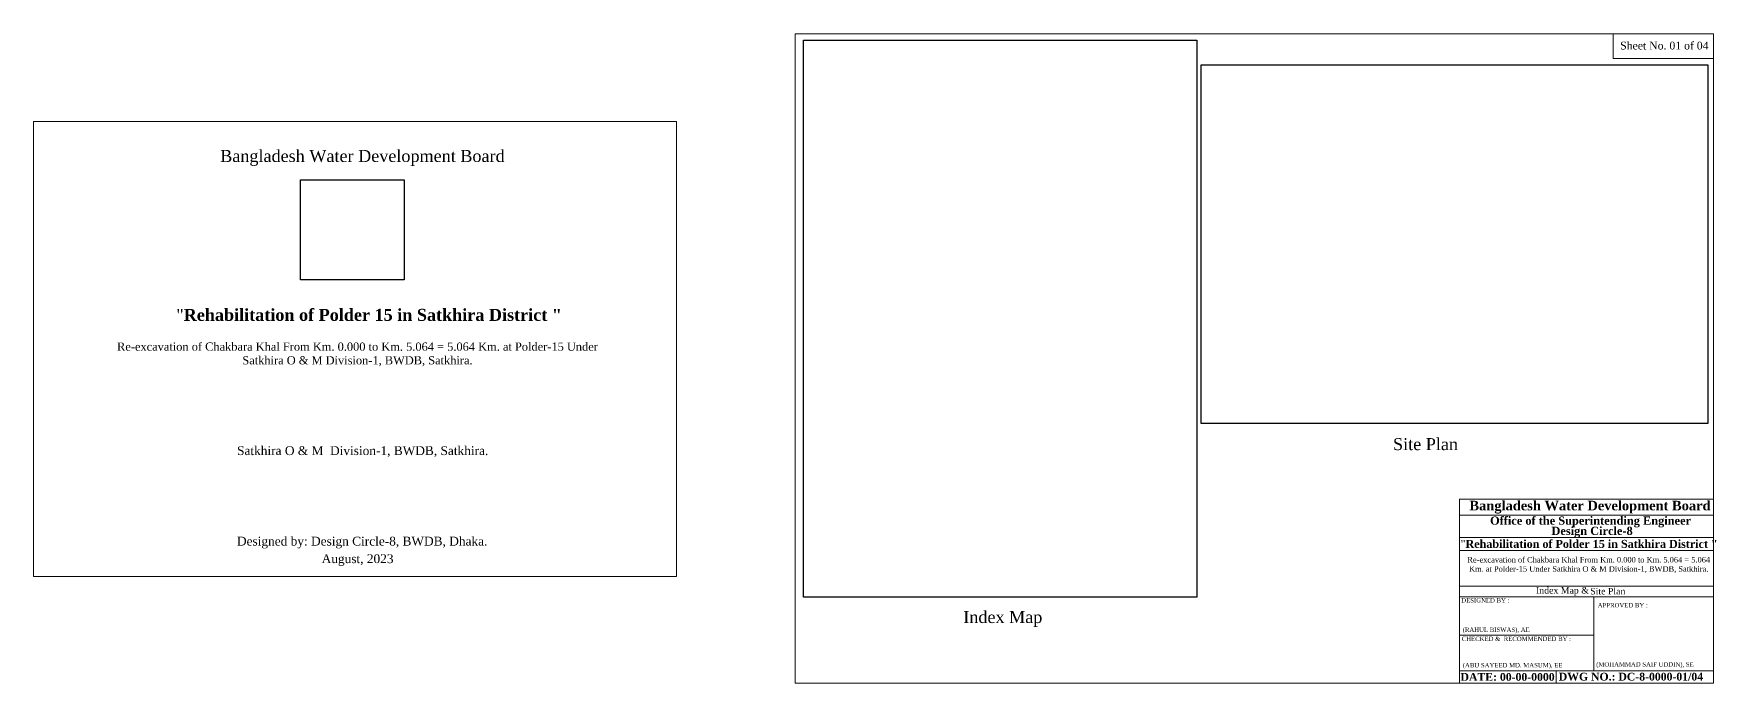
# Model space of a CAD drawing. Header units: metres. Extents: x -148477 to 178957, y -19024 to 3158.
# Drawn here: x 177557.8 to 177726, y 2915.3 to 2980.2 of the extents above; entities that cross this region are included whole.
import ezdxf

# ---------------------------------------------------------------- set-up
doc = ezdxf.new("R2010")
doc.units = ezdxf.units.M
doc.linetypes.add('ACAD_ISO02W100', pattern=[15, 12, -3])
doc.layers.add('CUTTING', color=5, linetype='ACAD_ISO02W100')
doc.layers.add('Other line', color=7, linetype='Continuous', lineweight=15)
doc.styles.get("Standard").update_dxf_attribs({"font": 'times.ttf'})
picture_1 = doc.add_image_def('image1.png', size_in_pixel=(251, 242))
picture_2 = doc.add_image_def('image2.png', size_in_pixel=(4960, 3507))
picture_3 = doc.add_image_def('image3.png', size_in_pixel=(3507, 4960))

msp = doc.modelspace()

# ---------------------------------------------------------------- linework, layer by layer
at = {"color": 0, "linetype": 'ByBlock', "lineweight": 18}
for p, q in [((177700.2856, 2915.2526), (177700.2856, 2933.6392)), ((177700.2856, 2933.6392), (177725.6913, 2933.6392)), ((177700.2856, 2933.6392), (177725.6913, 2933.6392)), ((177700.2856, 2933.6392), (177725.6913, 2933.6392)), ((177700.2856, 2915.2526), (177700.2856, 2933.6392)), ((177707.4196, 2933.6392), (177725.6678, 2933.6392)), ((177725.6913, 2935.1531), (177725.6913, 2915.2526)), ((177700.3091, 2932.064), (177725.6678, 2932.064)), ((177700.2856, 2928.5248), (177725.6678, 2928.5248)), ((177700.2856, 2924.9627), (177725.6678, 2924.9627)), ((177700.2856, 2923.8784), (177725.6678, 2923.8784)), ((177713.7286, 2923.8784), (177713.7286, 2916.5051))]:
    msp.add_line(p, q, dxfattribs=at)
at = {"lineweight": 18}
msp.add_line((177700.2856, 2929.8224), (177725.6678, 2929.8224), dxfattribs=at)
at = {"color": 0, "linetype": 'ByBlock', "lineweight": 18}
for points in [[(177633.9011, 2915.2526), (177633.9011, 2980.1614), (177725.6913, 2980.1614), (177725.6913, 2915.2526), (177633.9011, 2915.2526)], [(177725.6913, 2980.1614), (177715.6467, 2980.1614), (177715.6467, 2977.6959), (177725.6913, 2977.6959)], [(177557.7612, 2925.942), (177622.0212, 2925.942), (177622.0212, 2971.383), (177557.7612, 2971.383)], [(177557.7616, 2925.9424), (177557.7616, 2971.383), (177622.0212, 2971.383), (177622.0212, 2925.9424), (177557.7616, 2925.9424)]]:
    msp.add_lwpolyline(points, close=True, dxfattribs=at)
at = {"layer": 'CUTTING', "color": 0, "linetype": 'ByBlock', "lineweight": 18}
for p, q in [((177700.2856, 2920.0484), (177713.7286, 2920.0484)), ((177700.2856, 2916.5051), (177725.3966, 2916.5051)), ((177702.3549, 2916.5051), (177725.6678, 2916.5051)), ((177702.3549, 2916.5051), (177725.3966, 2916.5051)), ((177702.3549, 2916.5051), (177725.3966, 2916.5051))]:
    msp.add_line(p, q, dxfattribs=at)
at = {"layer": 'Other line', "color": 0, "linetype": 'ByBlock', "lineweight": 18, "ltscale": 5}
for p, q in [((177700.2856, 2915.2526), (177725.6678, 2915.2526)), ((177709.9434, 2916.5051), (177709.9434, 2915.2526))]:
    msp.add_line(p, q, dxfattribs=at)

# ---------------------------------------------------------------- texts
at = {"color": 0, "linetype": 'ByBlock', "lineweight": 18}
for s, insert, char_height, width, attachment_point in [('Sheet No. 01 of 04', (177716.3587, 2979.3585), 0.777043, 8.999643, 1), ('Bangladesh Water Development Board', (177576.4082, 2968.5414), 1.2, 31.966293, 1), ('"{\\fTimes New Roman|b1|i0|c0|p18;Rehabilitation of Polder 15 in Satkhira District "}', (177572.0188, 2952.6662), 1.2, 40.842897, 1), ('{\\C256;Re-excavation of Chakbara Khal From Km. 0.000 to Km. 5.064 = 5.064 Km. at Polder-15 Under Satkhira O & M Division-1, BWDB, Satkhira.}', (177590.1309, 2949.3052), 0.82, 50.351768, 2), ('{\\C256;Satkhira O & M  Division-1, BWDB, Satkhira.}', (177578.0958, 2938.9431), 0.882875, 31.712592, 1), ('Site Plan ', (177696.8992, 2939.1445), 1.2, 39.286454, 5), ('{\\fTimes New Roman|b1|i0|c0|p18;Bangladesh Water Development Board}', (177701.2916, 2933.4908), 0.955859, 34.334156, 1), ('{\\fTimes New Roman|b1|i0|c0|p18;Office of the Superintending Engineer}', (177703.3503, 2931.9211), 0.817123, 29.350799, 1), ('{\\fTimes New Roman|b1|i0|c0|p18;Design Circle-8}', (177709.4883, 2930.895), 0.817123, 29.350799, 1), ('Designed by: Design Circle-8, BWDB, Dhaka.', (177578.084, 2929.9004), 0.882875, 31.712592, 1), ('"{\\fTimes New Roman|b1|i0|c0|p18;Rehabilitation of Polder 15 in Satkhira District "}', (177700.406, 2929.585), 0.8, 33.638333, 1), ('August, 2023', (177586.551, 2928.1464), 0.882875, 11.989196, 1), ('{\\C256;Re-excavation of Chakbara Khal From Km. 0.000 to Km. 5.064 = 5.064 Km. at Polder-15 Under Satkhira O & M Division-1, BWDB, Satkhira. }', (177713.2145, 2927.8747), 0.55, 25.1453, 2), ('Index Map & ', (177710.5856, 2924.4404), 0.649228, 26.19097, 5), ('Site Plan', (177715.1208, 2924.4538), 0.64923, 26.19097, 5), ('Index Map ', (177654.6438, 2921.6836), 1.2, 39.286454, 5)]:
    msp.add_mtext(s, dxfattribs=dict(at, insert=insert, char_height=char_height, width=width, attachment_point=attachment_point))
at = {"layer": 'CUTTING', "color": 0, "linetype": 'ByBlock', "lineweight": 18, "attachment_point": 1}
for s, insert, char_height in [('DESIGNED BY :', (177700.4749, 2923.7622), 0.440015), ('APPROVED BY :', (177714.1166, 2923.2792), 0.440015), ('(RAHUL BISWAS), AE', (177700.6142, 2920.8309), 0.440015), ('CHECKED &  RECOMMENDED BY :', (177700.5196, 2919.9159), 0.440015), ('(ABU SAYEED MD. MASUM), EE', (177700.6241, 2917.2826), 0.440015), ('(MOHAMMAD SAIF UDDIN), SE', (177713.963, 2917.363), 0.440015), ('{\\fTimes New Roman|b1|i0|c0|p18;DATE: 00-00-0000} ', (177700.3973, 2916.2804), 0.776187), ('{\\fTimes New Roman|b1|i0|c0|p18;DWG NO.: DC-8-0000-01/04} ', (177710.2209, 2916.3079), 0.776187)]:
    msp.add_mtext(s, dxfattribs=dict(at, insert=insert, char_height=char_height))

# ---------------------------------------------------------------- pictures from other files: only their frames are drawn
at = {"color": 0, "linetype": 'Continuous', "lineweight": -3, "ltscale": 0.5}
image = msp.add_image(picture_3, insert=(177634.7114, 2923.8768), size_in_units=(39.3276, 55.6216), dxfattribs=at)
image.dxf.flags = 7
image = msp.add_image(picture_2, insert=(177674.4709, 2941.2208), size_in_units=(50.6614, 35.8204), dxfattribs=at)
image.dxf.flags = 7
image = msp.add_image(picture_1, insert=(177584.4333, 2955.559), size_in_units=(10.3579, 9.9865), dxfattribs=at)
image.dxf.flags = 7

doc.saveas('drawing.dxf')
